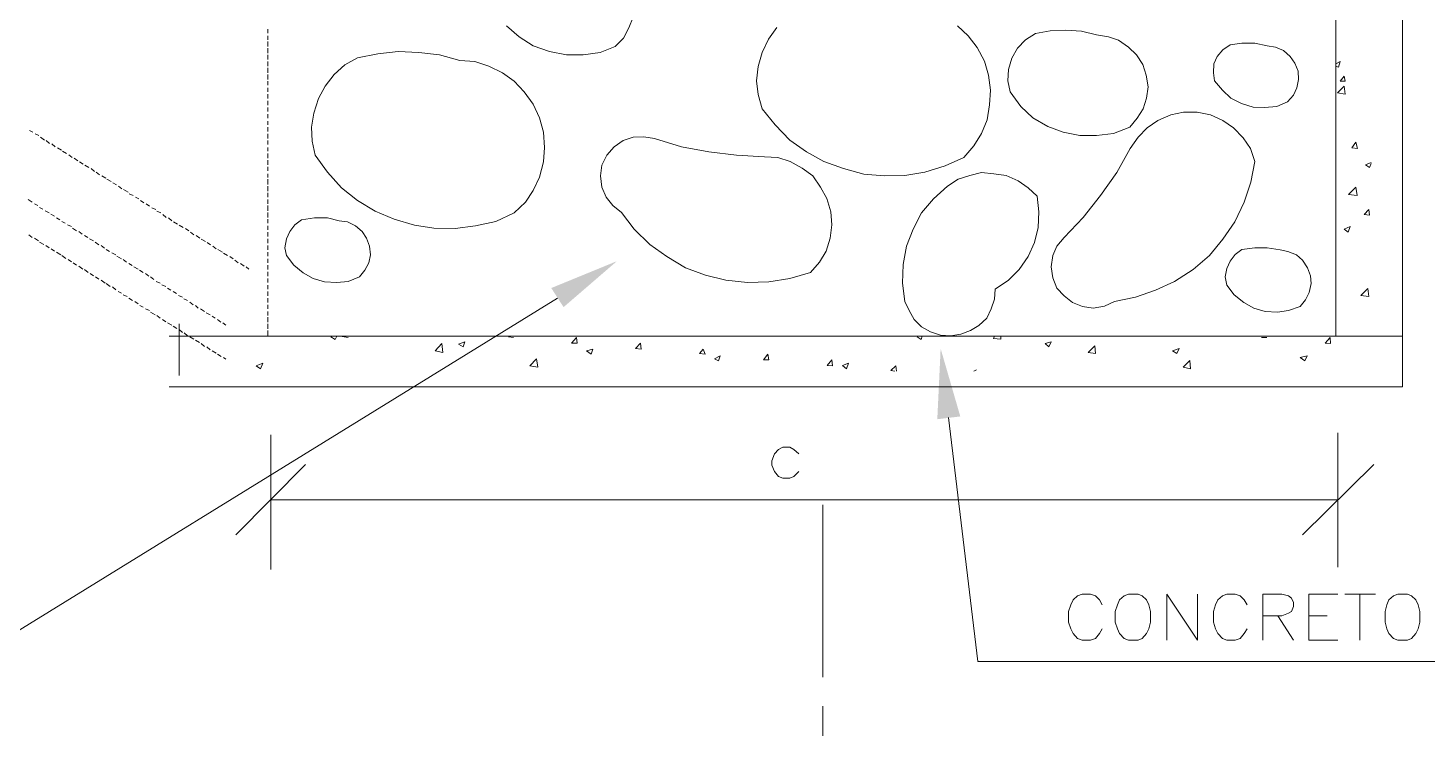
# Model space of a CAD drawing. Header units: feet. Extents: x 203667 to 205527, y 9204857 to 9205156.
# Drawn here: x 204242.967 to 204246.566, y 9205145.533 to 9205147.381 of the extents above; entities that cross this region are included whole.
import ezdxf

# ---------------------------------------------------------------- set-up
doc = ezdxf.new("R2010")
doc.units = ezdxf.units.FT
doc.header["$LTSCALE"] = 0.3
doc.header["$MEASUREMENT"] = 0
doc.layers.add('DRENAGEM a executar', color=242, linetype='Continuous', lineweight=30)

msp = doc.modelspace()

# ---------------------------------------------------------------- hatches: boundary and pattern name
at = {"layer": 'DRENAGEM a executar', "lineweight": 20}
for points in [[(204244.312, 9205146.7114), (204244.4807, 9205146.7806), (204244.3437, 9205146.6623)], [(204245.3043, 9205146.3739), (204245.3129, 9205146.5556), (204245.3634, 9205146.3811)]]:
    msp.add_hatch(color=7, dxfattribs=at).paths.add_polyline_path(points)

# ---------------------------------------------------------------- linework, layer by layer
at = {"layer": 'DRENAGEM a executar', "color": 7, "lineweight": 20}
for points in [[(204246.4999, 9205146.4979), (204246.4999, 9205149.4979)], [(204246.3283, 9205149.4085), (204246.3283, 9205146.5873)], [(204244.1966, 9205147.3864), (204244.2298, 9205147.3575), (204244.2658, 9205147.3345), (204244.3076, 9205147.32), (204244.3509, 9205147.3114), (204244.3942, 9205147.3114), (204244.4375, 9205147.3171), (204244.4764, 9205147.333), (204244.4764, 9205147.333)], [(204244.4764, 9205147.333), (204244.498, 9205147.3546), (204244.511, 9205147.3806), (204244.5226, 9205147.408)], [(204244.8918, 9205147.3821), (204244.8701, 9205147.3518), (204244.8543, 9205147.3171), (204244.8442, 9205147.2811), (204244.8399, 9205147.245), (204244.8442, 9205147.209), (204244.8543, 9205147.1729), (204244.8875, 9205147.1311), (204244.925, 9205147.0921), (204244.9682, 9205147.0619), (204245.0129, 9205147.0373), (204245.0634, 9205147.0186), (204245.1153, 9205147.0042), (204245.1673, 9205146.9998), (204245.2206, 9205147.0013), (204245.2725, 9205147.0099), (204245.3245, 9205147.0258), (204245.3721, 9205147.0474), (204245.3721, 9205147.0474)], [(204245.3721, 9205147.0474), (204245.398, 9205147.0777), (204245.4182, 9205147.1095), (204245.4326, 9205147.1441), (204245.4384, 9205147.183), (204245.4413, 9205147.2205), (204245.4355, 9205147.2595), (204245.4254, 9205147.2955), (204245.4067, 9205147.3301), (204245.3836, 9205147.3604), (204245.3562, 9205147.3864)], [(204243.5836, 9205147.3676), (204243.5836, 9205147.3777)], [(204243.5836, 9205147.3503), (204243.5836, 9205147.3604)], [(204243.5836, 9205147.333), (204243.5836, 9205147.346)], [(204245.799, 9205147.1253), (204245.8177, 9205147.1484), (204245.8336, 9205147.1729), (204245.8423, 9205147.2003), (204245.8466, 9205147.2292), (204245.8408, 9205147.2595), (204245.8322, 9205147.2869), (204245.8163, 9205147.3114), (204245.7961, 9205147.3316), (204245.7701, 9205147.3489), (204245.7442, 9205147.3575), (204245.7139, 9205147.3633), (204245.675, 9205147.372), (204245.6346, 9205147.3748), (204245.5942, 9205147.3734), (204245.5567, 9205147.3662), (204245.5307, 9205147.3503), (204245.5105, 9205147.3287), (204245.4961, 9205147.3027), (204245.4875, 9205147.2739), (204245.486, 9205147.245), (204245.4918, 9205147.2162), (204245.5192, 9205147.1787), (204245.5495, 9205147.1498), (204245.5884, 9205147.1268), (204245.6274, 9205147.1123), (204245.6706, 9205147.1037), (204245.7139, 9205147.1037), (204245.7572, 9205147.1095), (204245.799, 9205147.1253), (204245.799, 9205147.1253)], [(204243.5836, 9205147.3157), (204243.5836, 9205147.3287)], [(204243.5836, 9205147.2998), (204243.5836, 9205147.3114)], [(204244.2168, 9205146.9047), (204244.2456, 9205146.9321), (204244.2658, 9205146.9623), (204244.2817, 9205146.997), (204244.2918, 9205147.0359), (204244.2947, 9205147.0734), (204244.2918, 9205147.1123), (204244.2817, 9205147.1498), (204244.2658, 9205147.1845), (204244.2427, 9205147.2162), (204244.2168, 9205147.2436), (204244.1865, 9205147.2652), (204244.1519, 9205147.2825), (204244.1158, 9205147.2941), (204244.0769, 9205147.297), (204244.025, 9205147.3114), (204243.9716, 9205147.3171), (204243.9182, 9205147.32), (204243.8663, 9205147.3143), (204243.8144, 9205147.3042), (204243.7812, 9205147.2854), (204243.7538, 9205147.2609), (204243.7307, 9205147.2306), (204243.7134, 9205147.1989), (204243.7019, 9205147.1614), (204243.6961, 9205147.1253), (204243.6976, 9205147.0893), (204243.7048, 9205147.0532), (204243.7365, 9205147.0099), (204243.7726, 9205146.9696), (204243.8144, 9205146.9364), (204243.8591, 9205146.909), (204243.9081, 9205146.8888), (204243.9601, 9205146.8729), (204244.0105, 9205146.8657), (204244.0653, 9205146.8643), (204244.1173, 9205146.8715), (204244.1692, 9205146.883), (204244.2168, 9205146.9047), (204244.2168, 9205146.9047)], [(204246.2043, 9205147.1902), (204246.2201, 9205147.2075), (204246.2288, 9205147.2263), (204246.2331, 9205147.2479), (204246.2317, 9205147.2696), (204246.223, 9205147.2897), (204246.2115, 9205147.3071), (204246.1942, 9205147.3229), (204246.174, 9205147.3316), (204246.1524, 9205147.3345), (204246.1206, 9205147.3417), (204246.0874, 9205147.3417), (204246.0572, 9205147.3373), (204246.0384, 9205147.3244), (204246.024, 9205147.3071), (204246.0153, 9205147.2883), (204246.0139, 9205147.2652), (204246.0168, 9205147.245), (204246.037, 9205147.2205), (204246.0586, 9205147.2003), (204246.086, 9205147.1859), (204246.1163, 9205147.1772), (204246.1451, 9205147.1758), (204246.1769, 9205147.1787), (204246.2043, 9205147.1902), (204246.2043, 9205147.1902)], [(204243.5836, 9205147.2825), (204243.5836, 9205147.2941)], [(204243.5836, 9205147.2652), (204243.5836, 9205147.2782)], [(204246.3283, 9205147.2883), (204246.3399, 9205147.2941)], [(204246.3283, 9205147.2825), (204246.3355, 9205147.2796)], [(204246.3355, 9205147.2796), (204246.3399, 9205147.2941)], [(204243.5836, 9205147.2479), (204243.5836, 9205147.2609)], [(204243.5836, 9205147.2335), (204243.5836, 9205147.2436)], [(204246.3399, 9205147.2436), (204246.3499, 9205147.2566)], [(204246.3399, 9205147.2436), (204246.3528, 9205147.2436)], [(204246.3528, 9205147.2436), (204246.3499, 9205147.2566)], [(204243.5836, 9205147.2162), (204243.5836, 9205147.2263)], [(204243.5836, 9205147.1989), (204243.5836, 9205147.2104)], [(204246.3326, 9205147.2133), (204246.3499, 9205147.2306)], [(204246.3326, 9205147.2133), (204246.3528, 9205147.2104)], [(204246.3528, 9205147.2104), (204246.3499, 9205147.2306)], [(204243.5836, 9205147.1816), (204243.5836, 9205147.1931)], [(204243.5836, 9205147.1657), (204243.5836, 9205147.1758)], [(204246.1206, 9205147.0373), (204246.1091, 9205147.0705), (204246.0903, 9205147.0979), (204246.0658, 9205147.1239), (204246.0384, 9205147.1426), (204246.0067, 9205147.1571), (204245.9721, 9205147.1643), (204245.9374, 9205147.1643), (204245.9043, 9205147.1571), (204245.8711, 9205147.1426), (204245.8437, 9205147.1239), (204245.8206, 9205147.0994), (204245.8004, 9205147.0705)], [(204243.5836, 9205147.1484), (204243.5836, 9205147.1585)], [(204243.5836, 9205147.1311), (204243.5836, 9205147.1412)], [(204242.9706, 9205147.1167), (204242.9793, 9205147.1123)], [(204242.9851, 9205147.108), (204242.9952, 9205147.1037)], [(204242.9995, 9205147.0994), (204243.0096, 9205147.0921)], [(204243.5836, 9205147.1138), (204243.5836, 9205147.1253)], [(204243.5836, 9205147.0965), (204243.5836, 9205147.108)], [(204244.5774, 9205147.0965), (204244.55, 9205147.1008), (204244.5226, 9205147.0994), (204244.4966, 9205147.0907), (204244.4735, 9205147.0748), (204244.4548, 9205147.0532), (204244.4418, 9205147.0272), (204244.4389, 9205146.9998), (204244.4418, 9205146.971), (204244.4533, 9205146.945), (204244.4706, 9205146.9234), (204244.4923, 9205146.9061), (204244.5254, 9205146.8628), (204244.5658, 9205146.8239), (204244.6091, 9205146.7922), (204244.6567, 9205146.7633), (204244.7086, 9205146.7446), (204244.7605, 9205146.7316), (204244.8168, 9205146.7258), (204244.8716, 9205146.7272), (204244.925, 9205146.7359), (204244.9783, 9205146.7518)], [(204244.5774, 9205147.0965), (204244.6466, 9205147.0748), (204244.7173, 9205147.0619), (204244.7879, 9205147.0532), (204244.8601, 9205147.0489)], [(204243.0139, 9205147.0907), (204243.0226, 9205147.0835)], [(204243.0283, 9205147.0821), (204243.037, 9205147.0748)], [(204243.0428, 9205147.072), (204243.0528, 9205147.0662)], [(204243.0557, 9205147.0633), (204243.0658, 9205147.0575)], [(204243.5836, 9205147.0806), (204243.5836, 9205147.0907)], [(204243.5836, 9205147.0633), (204243.5836, 9205147.0734)], [(204243.5836, 9205147.046), (204243.5836, 9205147.0575)], [(204245.6302, 9205146.8412), (204245.6793, 9205146.8931), (204245.724, 9205146.9494), (204245.7658, 9205147.0085), (204245.8004, 9205147.0705)], [(204246.3701, 9205147.072), (204246.3802, 9205147.0864)], [(204246.3701, 9205147.072), (204246.3846, 9205147.0705)], [(204246.3846, 9205147.0705), (204246.3802, 9205147.0864)], [(204243.0716, 9205147.0546), (204243.0803, 9205147.0474)], [(204243.086, 9205147.046), (204243.0947, 9205147.0388)], [(204243.099, 9205147.0359), (204243.1091, 9205147.0301)], [(204243.1134, 9205147.0272), (204243.1235, 9205147.0215)], [(204243.5836, 9205147.0287), (204243.5836, 9205147.0402)], [(204243.5836, 9205147.0128), (204243.5836, 9205147.0229)], [(204244.9783, 9205146.7518), (204245.0014, 9205146.7777), (204245.0187, 9205146.8066), (204245.0288, 9205146.8397), (204245.0331, 9205146.8744), (204245.0302, 9205146.9075), (204245.0201, 9205146.9422), (204245.0043, 9205146.971), (204244.9841, 9205146.9998), (204244.9567, 9205147.02), (204244.9264, 9205147.0373), (204244.8947, 9205147.0474), (204244.8601, 9205147.0489)], [(204245.6302, 9205146.8412), (204245.6115, 9205146.8196), (204245.6014, 9205146.795), (204245.5971, 9205146.7662), (204245.6014, 9205146.7373), (204245.6115, 9205146.7114), (204245.6302, 9205146.6912), (204245.6519, 9205146.6739), (204245.6778, 9205146.6638), (204245.7052, 9205146.6595), (204245.7341, 9205146.6652), (204245.76, 9205146.6768), (204245.8134, 9205146.6883), (204245.8653, 9205146.7056), (204245.9144, 9205146.7287), (204245.962, 9205146.759), (204246.0038, 9205146.795), (204246.0384, 9205146.8369), (204246.0687, 9205146.8816), (204246.0932, 9205146.9321), (204246.1105, 9205146.984), (204246.1206, 9205147.0373)], [(204246.4048, 9205147.0287), (204246.4192, 9205147.0345)], [(204246.4048, 9205147.0287), (204246.4149, 9205147.0215)], [(204246.4149, 9205147.0215), (204246.4192, 9205147.0316)], [(204243.1293, 9205147.0186), (204243.1379, 9205147.0114)], [(204243.1423, 9205147.0099), (204243.1509, 9205147.0027)], [(204243.1567, 9205146.9998), (204243.1668, 9205146.9941)], [(204243.1697, 9205146.9912), (204243.1812, 9205146.9854)], [(204243.5836, 9205146.9955), (204243.5836, 9205147.0056)], [(204243.5836, 9205146.9782), (204243.5836, 9205146.9912)], [(204245.2206, 9205146.6768), (204245.2322, 9205146.6537), (204245.2451, 9205146.6306), (204245.2639, 9205146.6119), (204245.287, 9205146.5989), (204245.3129, 9205146.5902), (204245.3389, 9205146.5888), (204245.3649, 9205146.5931), (204245.3894, 9205146.6018), (204245.411, 9205146.6147), (204245.4312, 9205146.6335), (204245.4427, 9205146.658), (204245.4514, 9205146.6825), (204245.4528, 9205146.7085), (204245.4875, 9205146.7316), (204245.5149, 9205146.759), (204245.5379, 9205146.7922), (204245.5538, 9205146.8282), (204245.5639, 9205146.8672), (204245.5653, 9205146.9075), (204245.561, 9205146.9479), (204245.5379, 9205146.9696), (204245.512, 9205146.9869), (204245.4817, 9205147.0013), (204245.45, 9205147.0056), (204245.4182, 9205147.0085), (204245.3879, 9205147.0013), (204245.3576, 9205146.9912), (204245.3302, 9205146.9739), (204245.2942, 9205146.9407), (204245.2639, 9205146.9047), (204245.2423, 9205146.8628), (204245.225, 9205146.8196), (204245.2163, 9205146.772), (204245.2149, 9205146.7244), (204245.2206, 9205146.6768), (204245.2206, 9205146.6768)], [(204243.1855, 9205146.9825), (204243.1942, 9205146.9768)], [(204243.2, 9205146.9739), (204243.2086, 9205146.9667)], [(204243.2129, 9205146.9652), (204243.2245, 9205146.958)], [(204243.2274, 9205146.9537), (204243.2375, 9205146.9494)], [(204243.5836, 9205146.9609), (204243.5836, 9205146.9739)], [(204243.5836, 9205146.945), (204243.5836, 9205146.9566)], [(204246.3615, 9205146.9522), (204246.3802, 9205146.971)], [(204246.3615, 9205146.9522), (204246.3831, 9205146.9494)], [(204246.3831, 9205146.9494), (204246.3802, 9205146.971)], [(204242.9678, 9205146.9393), (204242.9778, 9205146.9321)], [(204242.9836, 9205146.9277), (204242.9923, 9205146.9234)], [(204242.9966, 9205146.9191), (204243.0053, 9205146.9147)], [(204243.2432, 9205146.945), (204243.2519, 9205146.9407)], [(204243.2562, 9205146.9364), (204243.2649, 9205146.9306)], [(204243.2706, 9205146.9277), (204243.2793, 9205146.922)], [(204243.2851, 9205146.9176), (204243.2952, 9205146.9133)], [(204243.5836, 9205146.9277), (204243.5836, 9205146.9393)], [(204243.5836, 9205146.9104), (204243.5836, 9205146.9234)], [(204246.4019, 9205146.9003), (204246.4134, 9205146.9133)], [(204246.4149, 9205146.8989), (204246.4134, 9205146.9133)], [(204243.011, 9205146.9104), (204243.0211, 9205146.9047)], [(204243.0254, 9205146.9018), (204243.0355, 9205146.896)], [(204243.0399, 9205146.8917), (204243.0485, 9205146.8873)], [(204243.0543, 9205146.883), (204243.0629, 9205146.8787)], [(204243.298, 9205146.909), (204243.3081, 9205146.9047)], [(204243.3139, 9205146.9003), (204243.3226, 9205146.8931)], [(204243.3283, 9205146.8917), (204243.337, 9205146.8845)], [(204243.3413, 9205146.8816), (204243.3514, 9205146.8758)], [(204243.5836, 9205146.8931), (204243.5836, 9205146.9061)], [(204243.5836, 9205146.8787), (204243.5836, 9205146.8888)], [(204243.8187, 9205146.7402), (204243.8331, 9205146.7575), (204243.8432, 9205146.7763), (204243.8476, 9205146.7965), (204243.8447, 9205146.8196), (204243.8375, 9205146.8397), (204243.8259, 9205146.8571), (204243.8086, 9205146.8715), (204243.7884, 9205146.8816), (204243.7668, 9205146.8845), (204243.7365, 9205146.8917), (204243.7033, 9205146.8917), (204243.6702, 9205146.8873), (204243.6528, 9205146.8744), (204243.6399, 9205146.8571), (204243.6312, 9205146.8383), (204243.6269, 9205146.8152), (204243.6312, 9205146.795), (204243.65, 9205146.7705), (204243.6745, 9205146.7503), (204243.7004, 9205146.7359), (204243.7293, 9205146.7272), (204243.761, 9205146.7258), (204243.7899, 9205146.7287), (204243.8187, 9205146.7402), (204243.8187, 9205146.7402)], [(204246.4019, 9205146.9003), (204246.4149, 9205146.8989)], [(204242.9692, 9205146.8484), (204242.9778, 9205146.8412)], [(204243.0687, 9205146.8744), (204243.0788, 9205146.87)], [(204243.0817, 9205146.8657), (204243.0918, 9205146.8585)], [(204243.0976, 9205146.8571), (204243.1062, 9205146.8498)], [(204243.112, 9205146.847), (204243.1206, 9205146.8412)], [(204243.3557, 9205146.8729), (204243.3658, 9205146.8672)], [(204243.3716, 9205146.8643), (204243.3803, 9205146.8585)], [(204243.3846, 9205146.8556), (204243.3932, 9205146.8484)], [(204243.399, 9205146.847), (204243.4091, 9205146.8397)], [(204243.5836, 9205146.8614), (204243.5836, 9205146.8715)], [(204243.5836, 9205146.8441), (204243.5836, 9205146.8556)], [(204246.3499, 9205146.8628), (204246.3658, 9205146.87)], [(204246.3499, 9205146.8628), (204246.36, 9205146.8556)], [(204246.36, 9205146.8556), (204246.3658, 9205146.87)], [(204242.9836, 9205146.8397), (204242.9937, 9205146.8325)], [(204242.9966, 9205146.8297), (204243.0081, 9205146.8239)], [(204243.0125, 9205146.821), (204243.0211, 9205146.8152)], [(204243.0269, 9205146.8123), (204243.0355, 9205146.8066)], [(204243.125, 9205146.8383), (204243.1351, 9205146.8325)], [(204243.1394, 9205146.8297), (204243.1495, 9205146.8224)], [(204243.1553, 9205146.821), (204243.1639, 9205146.8138)], [(204243.1682, 9205146.8109), (204243.1769, 9205146.8051)], [(204243.412, 9205146.8369), (204243.4235, 9205146.8311)], [(204243.4278, 9205146.8282), (204243.4365, 9205146.8224)], [(204243.4423, 9205146.8196), (204243.4509, 9205146.8123)], [(204243.4553, 9205146.8109), (204243.4668, 9205146.8037)], [(204243.5836, 9205146.8268), (204243.5836, 9205146.8383)], [(204243.5836, 9205146.8095), (204243.5836, 9205146.821)], [(204246.2374, 9205146.6638), (204246.2504, 9205146.6811), (204246.2605, 9205146.6998), (204246.2649, 9205146.7229), (204246.2634, 9205146.7431), (204246.2562, 9205146.7633), (204246.2432, 9205146.7835), (204246.2274, 9205146.7965), (204246.2057, 9205146.8051), (204246.1855, 9205146.8095), (204246.1524, 9205146.8152), (204246.1206, 9205146.8152), (204246.0874, 9205146.8109), (204246.0701, 9205146.7979), (204246.0572, 9205146.7806), (204246.0485, 9205146.7619), (204246.0442, 9205146.7402), (204246.0485, 9205146.7186), (204246.0673, 9205146.6941), (204246.0918, 9205146.6739), (204246.1177, 9205146.6595), (204246.1466, 9205146.6508), (204246.1783, 9205146.6494), (204246.2072, 9205146.6537), (204246.2374, 9205146.6638), (204246.2374, 9205146.6638)], [(204243.0399, 9205146.8037), (204243.0514, 9205146.7965)], [(204243.0543, 9205146.795), (204243.0644, 9205146.7878)], [(204243.0702, 9205146.7849), (204243.0788, 9205146.7792)], [(204243.0831, 9205146.7763), (204243.0918, 9205146.7705)], [(204243.1827, 9205146.8022), (204243.1928, 9205146.7965)], [(204243.1956, 9205146.7936), (204243.2072, 9205146.7864)], [(204243.2115, 9205146.7849), (204243.2202, 9205146.7777)], [(204243.2259, 9205146.7748), (204243.2346, 9205146.7691)], [(204243.4697, 9205146.8008), (204243.4798, 9205146.795)], [(204243.4855, 9205146.7922), (204243.4942, 9205146.7864)], [(204243.4985, 9205146.7835), (204243.5072, 9205146.7763)], [(204243.5129, 9205146.7748), (204243.523, 9205146.7676)], [(204243.5836, 9205146.7936), (204243.5836, 9205146.8037)], [(204243.5836, 9205146.7763), (204243.5836, 9205146.7864)], [(204243.5836, 9205146.759), (204243.5836, 9205146.7705)], [(204243.0976, 9205146.7676), (204243.1077, 9205146.7604)], [(204243.112, 9205146.759), (204243.1221, 9205146.7518)], [(204243.1264, 9205146.7489), (204243.1351, 9205146.7431)], [(204243.1408, 9205146.7402), (204243.1495, 9205146.7345)], [(204243.2389, 9205146.7662), (204243.2504, 9205146.7604)], [(204243.2533, 9205146.7575), (204243.2634, 9205146.7518)], [(204243.2692, 9205146.7489), (204243.2778, 9205146.7417)], [(204243.2822, 9205146.7402), (204243.2908, 9205146.733)], [(204243.5274, 9205146.7662), (204243.5346, 9205146.7604)], [(204243.5836, 9205146.7417), (204243.5836, 9205146.7532)], [(204243.5836, 9205146.7258), (204243.5836, 9205146.7359)], [(204243.1553, 9205146.7316), (204243.1653, 9205146.7244)], [(204243.1682, 9205146.7229), (204243.1783, 9205146.7157)], [(204243.1841, 9205146.7143), (204243.1928, 9205146.7071)], [(204243.1985, 9205146.7027), (204243.2072, 9205146.6984)], [(204243.2966, 9205146.7287), (204243.3067, 9205146.7244)], [(204243.311, 9205146.72), (204243.3211, 9205146.7157)], [(204243.3254, 9205146.7114), (204243.3341, 9205146.7056)], [(204243.3399, 9205146.7027), (204243.3485, 9205146.697)], [(204243.5836, 9205146.7085), (204243.5836, 9205146.7186)], [(204243.5836, 9205146.6912), (204243.5836, 9205146.7027)], [(204246.3932, 9205146.6926), (204246.4105, 9205146.7099)], [(204246.4134, 9205146.6897), (204246.4105, 9205146.7099)], [(204244.3278, 9205146.6854), (204242.4601, 9205145.533)], [(204243.2115, 9205146.6941), (204243.2216, 9205146.6897)], [(204243.2259, 9205146.6854), (204243.236, 9205146.6797)], [(204243.2418, 9205146.6768), (204243.2504, 9205146.671)], [(204243.2548, 9205146.6667), (204243.2634, 9205146.6623)], [(204243.3543, 9205146.6926), (204243.3644, 9205146.6883)], [(204243.3673, 9205146.684), (204243.3774, 9205146.6797)], [(204243.3831, 9205146.6753), (204243.3918, 9205146.6681)], [(204243.3976, 9205146.6667), (204243.4048, 9205146.6595)], [(204243.5836, 9205146.6739), (204243.5836, 9205146.6854)], [(204243.5836, 9205146.658), (204243.5836, 9205146.6681)], [(204246.3932, 9205146.6926), (204246.4134, 9205146.6897)], [(204243.2692, 9205146.658), (204243.2793, 9205146.6537)], [(204243.2822, 9205146.6494), (204243.2937, 9205146.6422)], [(204243.298, 9205146.6407), (204243.3067, 9205146.6335)], [(204243.3125, 9205146.6306), (204243.3211, 9205146.6248)], [(204243.4105, 9205146.658), (204243.4206, 9205146.6508)], [(204243.425, 9205146.6479), (204243.4351, 9205146.6422)], [(204243.4408, 9205146.6393), (204243.448, 9205146.6335)], [(204243.4538, 9205146.6306), (204243.4625, 9205146.6234)], [(204243.5836, 9205146.6407), (204243.5836, 9205146.6508)], [(204243.5836, 9205146.6234), (204243.5836, 9205146.6364)], [(204243.3254, 9205146.622), (204243.337, 9205146.6162)], [(204243.3399, 9205146.6133), (204243.35, 9205146.6075)], [(204243.3557, 9205146.6191), (204243.3557, 9205146.4864)], [(204243.3557, 9205146.6047), (204243.3644, 9205146.5974)], [(204243.3687, 9205146.596), (204243.3774, 9205146.5888)], [(204243.4682, 9205146.622), (204243.4754, 9205146.6162)], [(204243.5836, 9205146.6061), (204243.5836, 9205146.6191)], [(204243.5836, 9205146.5873), (204243.5836, 9205146.6018)], [(204246.4999, 9205146.5873), (204243.3298, 9205146.5873)], [(204243.3831, 9205146.5859), (204243.3932, 9205146.5801)], [(204243.3976, 9205146.5772), (204243.4077, 9205146.5715)], [(204243.412, 9205146.5686), (204243.4206, 9205146.5614)], [(204243.4264, 9205146.5599), (204243.4351, 9205146.5527)], [(204243.7452, 9205146.5859), (204243.7509, 9205146.5873)], [(204243.7452, 9205146.5859), (204243.7567, 9205146.5787)], [(204243.7567, 9205146.5787), (204243.761, 9205146.5873)], [(204243.7697, 9205146.5873), (204243.7899, 9205146.5845)], [(204244.0134, 9205146.5498), (204244.0307, 9205146.5686)], [(204244.0336, 9205146.5455), (204244.0307, 9205146.5686)], [(204244.074, 9205146.5672), (204244.0899, 9205146.5729)], [(204244.074, 9205146.5672), (204244.0855, 9205146.5599)], [(204244.0855, 9205146.5599), (204244.0899, 9205146.5729)], [(204244.2024, 9205146.5859), (204244.2153, 9205146.5845)], [(204244.3639, 9205146.57), (204244.3769, 9205146.5845)], [(204244.3639, 9205146.57), (204244.3783, 9205146.57)], [(204244.3783, 9205146.57), (204244.3769, 9205146.5845)], [(204244.4028, 9205146.5498), (204244.4187, 9205146.5542)], [(204244.4144, 9205146.5412), (204244.4187, 9205146.5542)], [(204244.5283, 9205146.5556), (204244.5413, 9205146.57)], [(204244.5283, 9205146.5556), (204244.5427, 9205146.5542)], [(204244.5427, 9205146.5542), (204244.5413, 9205146.57)], [(204244.6927, 9205146.5426), (204244.7028, 9205146.5542)], [(204244.7072, 9205146.5412), (204244.7028, 9205146.5542)], [(204245.2524, 9205146.5859), (204245.2625, 9205146.5787)], [(204245.2625, 9205146.5787), (204245.2653, 9205146.5873)], [(204245.4485, 9205146.5816), (204245.4514, 9205146.5873)], [(204245.4485, 9205146.5816), (204245.4673, 9205146.5801)], [(204245.4673, 9205146.5801), (204245.4673, 9205146.5873)], [(204245.5812, 9205146.5686), (204245.5971, 9205146.5729)], [(204245.5812, 9205146.5686), (204245.5913, 9205146.5599)], [(204245.5913, 9205146.5599), (204245.5971, 9205146.5729)], [(204245.6923, 9205146.5455), (204245.7096, 9205146.5628)], [(204245.711, 9205146.5426), (204245.7096, 9205146.5628)], [(204245.9086, 9205146.5498), (204245.9259, 9205146.5556)], [(204245.9201, 9205146.5426), (204245.9259, 9205146.5556)], [(204246.1379, 9205146.5845), (204246.1509, 9205146.5845)], [(204246.3009, 9205146.57), (204246.3139, 9205146.5845)], [(204246.3009, 9205146.57), (204246.3153, 9205146.5686)], [(204246.3153, 9205146.5686), (204246.3139, 9205146.5845)], [(204243.4408, 9205146.5498), (204243.4509, 9205146.5441)], [(204243.4538, 9205146.5412), (204243.4639, 9205146.5354)], [(204243.4697, 9205146.5325), (204243.4754, 9205146.5282)], [(204243.5533, 9205146.5109), (204243.5706, 9205146.5181)], [(204243.5649, 9205146.5037), (204243.5706, 9205146.5181)], [(204244.0134, 9205146.5498), (204244.0336, 9205146.5455)], [(204244.2572, 9205146.5109), (204244.2745, 9205146.5297)], [(204244.2774, 9205146.508), (204244.2745, 9205146.5297)], [(204244.4028, 9205146.5498), (204244.4144, 9205146.5412)], [(204244.6927, 9205146.5426), (204244.7072, 9205146.5412)], [(204244.7317, 9205146.5297), (204244.7461, 9205146.5369)], [(204244.7317, 9205146.5297), (204244.7418, 9205146.5239)], [(204244.7418, 9205146.5239), (204244.7461, 9205146.5369)], [(204244.8572, 9205146.5268), (204244.8687, 9205146.5412)], [(204244.8572, 9205146.5268), (204244.8716, 9205146.5268)], [(204244.8716, 9205146.5268), (204244.8687, 9205146.5412)], [(204245.0216, 9205146.5123), (204245.0331, 9205146.5268)], [(204245.0346, 9205146.5109), (204245.0331, 9205146.5268)], [(204245.0605, 9205146.5123), (204245.0764, 9205146.5181)], [(204245.0706, 9205146.5037), (204245.0764, 9205146.5181)], [(204245.6923, 9205146.5455), (204245.711, 9205146.5426)], [(204245.9086, 9205146.5498), (204245.9201, 9205146.5426)], [(204245.936, 9205146.508), (204245.9533, 9205146.5253)], [(204245.9548, 9205146.5037), (204245.9533, 9205146.5253)], [(204246.2374, 9205146.5325), (204246.2548, 9205146.5369)], [(204246.2374, 9205146.5325), (204246.249, 9205146.5239)], [(204246.249, 9205146.5239), (204246.2548, 9205146.5369)], [(204243.5533, 9205146.5109), (204243.5649, 9205146.5037)], [(204244.2572, 9205146.5109), (204244.2774, 9205146.508)], [(204245.0216, 9205146.5123), (204245.0346, 9205146.5109)], [(204245.0605, 9205146.5123), (204245.0706, 9205146.5037)], [(204245.1846, 9205146.4994), (204245.1975, 9205146.5109)], [(204245.1846, 9205146.4994), (204245.1947, 9205146.4979)], [(204245.199, 9205146.4979), (204245.1975, 9205146.5109)], [(204245.398, 9205146.4979), (204245.4052, 9205146.5008)], [(204245.936, 9205146.508), (204245.9548, 9205146.5037)], [(204246.4999, 9205146.4979), (204246.4999, 9205146.4575)], [(204243.3298, 9205146.4575), (204246.4999, 9205146.4575)], [(204245.3331, 9205146.3782), (204245.4081, 9205145.7508), (204247.9076, 9205145.7508)], [(204246.3341, 9205146.3393), (204246.3341, 9205145.9931)], [(204243.5908, 9205146.3335), (204243.5908, 9205145.9873)], [(204244.948, 9205146.2845), (204244.9351, 9205146.296), (204244.925, 9205146.3018), (204244.9076, 9205146.3018), (204244.8961, 9205146.296), (204244.886, 9205146.2845), (204244.8788, 9205146.2672), (204244.8788, 9205146.2556), (204244.886, 9205146.2398), (204244.8961, 9205146.2268), (204244.9076, 9205146.2224), (204244.925, 9205146.2224), (204244.9351, 9205146.2268), (204244.948, 9205146.2398)], [(204243.6802, 9205146.2571), (204243.5014, 9205146.0768)], [(204246.2432, 9205146.0768), (204246.4264, 9205146.2571)], [(204246.3341, 9205146.1662), (204243.5908, 9205146.1662)], [(204245.01, 9205146.1532), (204245.01, 9205145.7104)], [(204245.7283, 9205145.8965), (204245.7211, 9205145.9095), (204245.711, 9205145.9196), (204245.698, 9205145.9239), (204245.6764, 9205145.9239), (204245.6649, 9205145.9196), (204245.6533, 9205145.9095), (204245.6475, 9205145.8965), (204245.6418, 9205145.8792), (204245.6418, 9205145.8518), (204245.6475, 9205145.8345), (204245.6533, 9205145.8229), (204245.6649, 9205145.8099), (204245.6764, 9205145.8056), (204245.698, 9205145.8056), (204245.711, 9205145.8099), (204245.7211, 9205145.8229), (204245.7283, 9205145.8345)], [(204245.7961, 9205145.9239), (204245.7846, 9205145.9196), (204245.773, 9205145.9095), (204245.7673, 9205145.8965), (204245.7615, 9205145.8792), (204245.7615, 9205145.8518), (204245.7673, 9205145.8345), (204245.773, 9205145.8229), (204245.7846, 9205145.8099), (204245.7961, 9205145.8056), (204245.8206, 9205145.8056), (204245.8307, 9205145.8099), (204245.8423, 9205145.8229), (204245.848, 9205145.8345), (204245.8524, 9205145.8518), (204245.8524, 9205145.8792), (204245.848, 9205145.8965), (204245.8423, 9205145.9095), (204245.8307, 9205145.9196), (204245.8206, 9205145.9239), (204245.7961, 9205145.9239), (204245.7961, 9205145.9239)], [(204245.8942, 9205145.8056), (204245.8942, 9205145.9239), (204245.9735, 9205145.8056), (204245.9735, 9205145.9239)], [(204246.1004, 9205145.8965), (204246.0932, 9205145.9095), (204246.0831, 9205145.9196), (204246.0701, 9205145.9239), (204246.0485, 9205145.9239), (204246.037, 9205145.9196), (204246.0254, 9205145.9095), (204246.0197, 9205145.8965), (204246.0139, 9205145.8792), (204246.0139, 9205145.8518), (204246.0197, 9205145.8345), (204246.0254, 9205145.8229), (204246.037, 9205145.8099), (204246.0485, 9205145.8056), (204246.0701, 9205145.8056), (204246.0831, 9205145.8099), (204246.0932, 9205145.8229), (204246.1004, 9205145.8345)], [(204246.1408, 9205145.8056), (204246.1408, 9205145.9239), (204246.1899, 9205145.9239), (204246.2072, 9205145.9196), (204246.2144, 9205145.9138), (204246.2201, 9205145.9023), (204246.2201, 9205145.8922), (204246.2144, 9205145.8792), (204246.2072, 9205145.8748), (204246.1899, 9205145.8676), (204246.1408, 9205145.8676)], [(204246.2591, 9205145.8056), (204246.2591, 9205145.9239), (204246.3341, 9205145.9239)], [(204246.3514, 9205145.9239), (204246.4307, 9205145.9239)], [(204246.3903, 9205145.9239), (204246.3903, 9205145.8056)], [(204246.4884, 9205145.9239), (204246.4769, 9205145.9196), (204246.4653, 9205145.9095), (204246.4596, 9205145.8965), (204246.4552, 9205145.8792), (204246.4552, 9205145.8518), (204246.4596, 9205145.8345), (204246.4653, 9205145.8229), (204246.4769, 9205145.8099), (204246.4884, 9205145.8056), (204246.5129, 9205145.8056), (204246.523, 9205145.8099), (204246.5346, 9205145.8229), (204246.5403, 9205145.8345), (204246.5447, 9205145.8518), (204246.5447, 9205145.8792), (204246.5403, 9205145.8965), (204246.5346, 9205145.9095), (204246.523, 9205145.9196), (204246.5129, 9205145.9239), (204246.4884, 9205145.9239), (204246.4884, 9205145.9239)], [(204246.1798, 9205145.8676), (204246.2201, 9205145.8056)], [(204246.2591, 9205145.8676), (204246.3067, 9205145.8676)], [(204246.2591, 9205145.8056), (204246.3341, 9205145.8056)], [(204245.01, 9205145.6354), (204245.01, 9205145.559)]]:
    msp.add_lwpolyline(points, dxfattribs=at)

doc.saveas('drawing.dxf')
